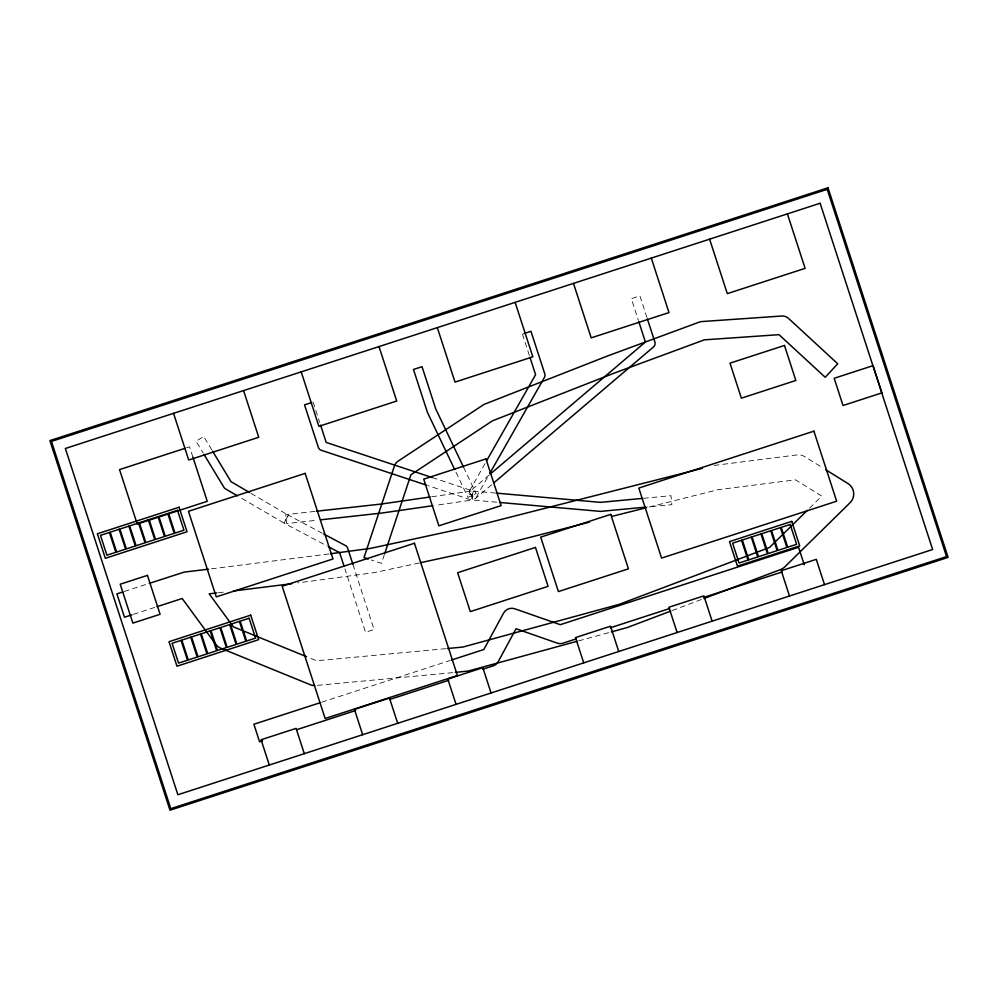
<?xml version="1.0" encoding="UTF-8"?>
<svg xmlns="http://www.w3.org/2000/svg" width="998" height="998" viewBox="0 0 998 998"><rect width="100%" height="100%" fill="white"/><g stroke="black" fill="none" stroke-linecap="round" stroke-linejoin="round"><path stroke-width="0.75" stroke-dasharray="4.99 3.74" d="M384.405 554.501L381.461 563.359L371.268 559.978M485.003 463.621L468.137 493.274L475.971 497.728L489.032 474.736M809.515 508.169L821.741 496.143L795.556 479.838L717.999 489.694L647.752 507.371M489.245 474.948L469.135 492.064L474.973 498.925L491.527 484.828M672.203 610.539L702.555 599.062M186.651 447.79L189.57 446.842L192.913 457.146M124.263 591.515L147.779 583.867M133.37 614.356L155.563 607.146M321.693 702.205L449.923 660.539M578.578 640.891L609.878 632.333M419.422 562.934L374.362 572.627L297.816 582.894M431.61 496.779L471.418 491.041L472.69 499.948L435.926 505.25M328.903 553.965L210.079 568.997M714.169 465.442L796.791 454.951A12.275 12.275 0 0 1 804.825 456.697L823.113 468.087M218.312 592.75L224.4 592.039M314.919 511.4L285.678 514.644L286.663 523.588L317.464 520.17M643.411 498.314L671.005 495.694L671.854 504.664L647.178 506.996M445.881 648.65L316.603 660.776L307.995 657.27M317.451 685.352L453.778 672.565M495.594 493.062L472.453 491.016L471.655 499.973L497.965 502.306M432.234 477.555L473.464 491.228L470.644 499.773L427.73 485.552M322.342 533.269L288.285 515.143L284.056 523.089L327.456 546.193M251.047 493.374L288.447 515.23L283.906 523.002L238.772 496.617M211.763 449.811L203.729 436.538L196.032 441.203L203.205 453.055M463.546 467.189L476.121 493.561L467.987 497.428L455.375 470.981M646.941 317.551L639.905 295.895L631.335 298.676L638.383 320.346M522.403 334.081L529.476 355.837M313.098 402.082L319.647 422.254M352.943 564.431L374.075 629.489L365.518 632.27L344.934 568.897"/><path stroke-width="1.5" d="M384.891 553.029L410.902 474.761L492.413 420.844L613.508 373.389L704.363 339.844L779.014 334.667L825.234 377.306L837.709 363.771L788.57 318.449A9.207 9.207 0 0 0 781.696 316.029L701.769 321.568A9.207 9.207 0 0 0 699.224 322.117L606.884 356.224L483.905 404.464L398.102 461.163A9.207 9.207 0 0 0 394.447 465.941L363.996 557.558L368.362 559.005M486.537 460.926L535.602 374.687L529.95 357.284M489.806 473.389L544.409 377.419A4.503 4.503 0 0 0 544.771 373.801L530.961 331.299L523.838 333.606M807.295 510.352L769.508 547.49L619.247 604.326L462.81 647.066L447.428 648.513M490.43 473.938L645.419 342.015L638.845 321.793M493.898 482.82L653.553 346.917A4.503 4.503 0 0 0 654.913 342.102L647.403 318.998M670.756 611.088L627.393 627.493L611.375 631.921M704.002 598.513L780.611 569.534A12.275 12.275 0 0 0 784.865 566.814L850.071 502.718A12.275 12.275 0 0 0 847.951 483.543L825.733 469.721M311.663 402.543L304.54 404.864L318.35 447.366A4.503 4.503 0 0 0 321.206 450.248L426.258 485.065M185.191 448.264L119.535 469.596L137.237 524.062L207.26 501.308L192.913 457.146M122.791 591.989L116.916 593.897L124.501 617.238L131.898 614.843M149.251 583.393L184.218 572.091L208.532 569.184M157.035 606.672L182.185 598.501L215.605 644.147A12.275 12.275 0 0 0 220.882 648.263L310.116 684.64A12.275 12.275 0 0 0 314.719 685.551M320.221 702.692L253.891 724.236L259.58 741.751L262.536 740.79M451.395 660.065L483.83 649.523L503.591 613.084A9.207 9.207 0 0 1 514.719 608.78L560.302 624.686L798.562 547.266L804.251 564.768M296.518 729.75L355.612 710.539M389.594 699.498L448.688 680.299M482.67 669.259L493.012 665.903A9.207 9.207 0 0 0 498.264 661.537L516.041 628.74L557.158 643.086A9.207 9.207 0 0 0 563.047 643.149L576.357 638.82M610.402 627.754L669.596 608.531M703.627 597.465L782.058 571.979M577.081 641.29L468.262 671.03L455.325 672.427M589.307 522.154L488.309 548.039L420.944 562.598M702.193 468.361L482.446 524.212L370.607 548.364L330.45 553.753M611.886 516.39L646.255 507.745M430.076 497.004L381.086 504.065L316.453 511.226M432.858 505.687L382.159 512.997L320.545 519.833M291.69 583.718L233.52 590.966M216.791 592.924L209.181 593.822L233.357 626.844L306.561 656.684M641.876 498.451L600.484 502.368L497.129 493.199M645.644 507.134L600.509 511.388L499.511 502.443M432.234 477.555L326.196 442.426L320.583 425.136M323.701 533.992L345.495 545.594A4.503 4.503 0 0 1 347.653 548.176L352.943 564.431M328.816 546.904L339.657 552.68L343.973 565.953M249.712 492.6L231.025 481.672L212.562 451.146M237.437 495.844L225.498 488.858A4.503 4.503 0 0 1 223.914 487.298L203.991 454.377M463.546 467.189L435.752 408.918L422.029 366.69L413.471 369.472L427.493 412.523L454.714 469.596M787.41 213.884L805.112 268.35L727.305 293.637L709.603 239.158M824.51 584.641L816.289 559.354L781.272 570.731L789.493 596.018M651.295 258.108L668.997 312.574L591.19 337.86L573.488 283.395M712.123 621.155L703.902 595.868L668.885 607.246L677.106 632.532M515.13 302.357L532.832 356.822L455.013 382.097L437.324 327.631M618.735 651.507L610.526 626.208L575.509 637.585L583.718 662.884M379.015 346.58L396.717 401.046L318.898 426.333L301.209 371.867M491.053 692.986L482.845 667.699L447.828 679.077L456.049 704.363M397.691 723.325L389.469 698.039L354.452 709.416L362.673 734.703M243.574 390.592L258.744 437.274L188.709 460.028L173.54 413.347M304.315 753.665L296.094 728.378L261.077 739.755L269.298 765.042M828.003 187.786L49.9 440.605L169.997 810.214L948.1 557.395L828.003 187.786M827.217 189.333L51.447 441.403L170.783 808.667L946.553 556.597L827.217 189.333M820.131 203.255L65.369 448.489L177.869 794.745L932.631 549.511L820.131 203.255M179.066 507.246L97.367 533.78L105.339 558.294L187.038 531.747L179.066 507.246M109.406 532.458L100.461 535.365L106.911 555.2L115.855 552.293L109.406 532.458M119.136 529.289L110.192 532.196L116.641 552.044L125.586 549.137L119.136 529.289M128.867 526.133L119.91 529.04L126.359 548.888L135.316 545.981L128.867 526.133M138.585 522.977L129.64 525.884L136.09 545.719L145.034 542.812L138.585 522.977M148.315 519.808L139.371 522.715L145.82 542.563L154.765 539.656L148.315 519.808M158.046 516.652L149.101 519.559L155.538 539.407L164.495 536.5L158.046 516.652M167.764 513.496L158.819 516.403L165.269 536.238L174.213 533.331L167.764 513.496M177.494 510.327L168.55 513.234L174.999 533.082L183.944 530.175L177.494 510.327M305.176 473.376L188.46 511.3L216.267 596.891L332.983 558.967L305.176 473.376M784.465 345.458L730 363.16L741.377 398.177L795.843 380.475L784.465 345.458M485.951 458.918L423.701 479.14L438.871 525.834L501.121 505.612L485.951 458.918M147.454 575.372L120.222 584.217L132.859 623.126L160.092 614.281L147.454 575.372M873.088 365.642L834.178 378.279L843.023 405.512L881.933 392.875L873.088 365.642M414.444 543.249L282.172 586.225L325.148 718.51L457.433 675.521L414.444 543.249M813.894 431.173L638.82 488.059L661.574 558.094L836.648 501.208L813.894 431.173M250.71 615.155L169.011 641.702L176.97 666.215L258.669 639.668L250.71 615.155M181.05 640.379L172.105 643.286L178.542 663.121L187.499 660.214L181.05 640.379M190.768 637.211L181.823 640.117L188.273 659.965L197.217 657.058L190.768 637.211M200.498 634.054L191.554 636.961L198.003 656.809L206.948 653.902L200.498 634.054M210.229 630.898L201.284 633.805L207.721 653.64L216.678 650.733L210.229 630.898M219.947 627.73L211.002 630.636L217.452 650.484L226.396 647.577L219.947 627.73M229.677 624.573L220.733 627.48L227.182 647.328L236.127 644.421L229.677 624.573M239.408 621.417L230.463 624.324L236.9 644.159L245.857 641.252L239.408 621.417M249.126 618.249L240.181 621.155L246.631 641.003L255.575 638.096L249.126 618.249M610.739 514.369L540.704 537.124L558.406 591.589L628.428 568.835L610.739 514.369M535.452 547.428L457.645 572.715L470.283 611.624L548.089 586.337L535.452 547.428M791.751 521.368L729.501 541.602L737.46 566.103L799.71 545.881L791.751 521.368M741.539 540.267L732.594 543.174L739.044 563.009L747.989 560.103L741.539 540.267M751.269 537.099L742.325 540.018L748.762 559.853L757.719 556.946L751.269 537.099M761 533.942L752.043 536.849L758.492 556.697L767.437 553.79L761 533.942M770.718 530.786L761.773 533.693L768.223 553.528L777.168 550.622L770.718 530.786M780.448 527.618L771.504 530.537L777.941 550.372L786.898 547.465L780.448 527.618M790.179 524.461L781.222 527.368L787.672 547.216L796.616 544.309L790.179 524.461"/></g></svg>
